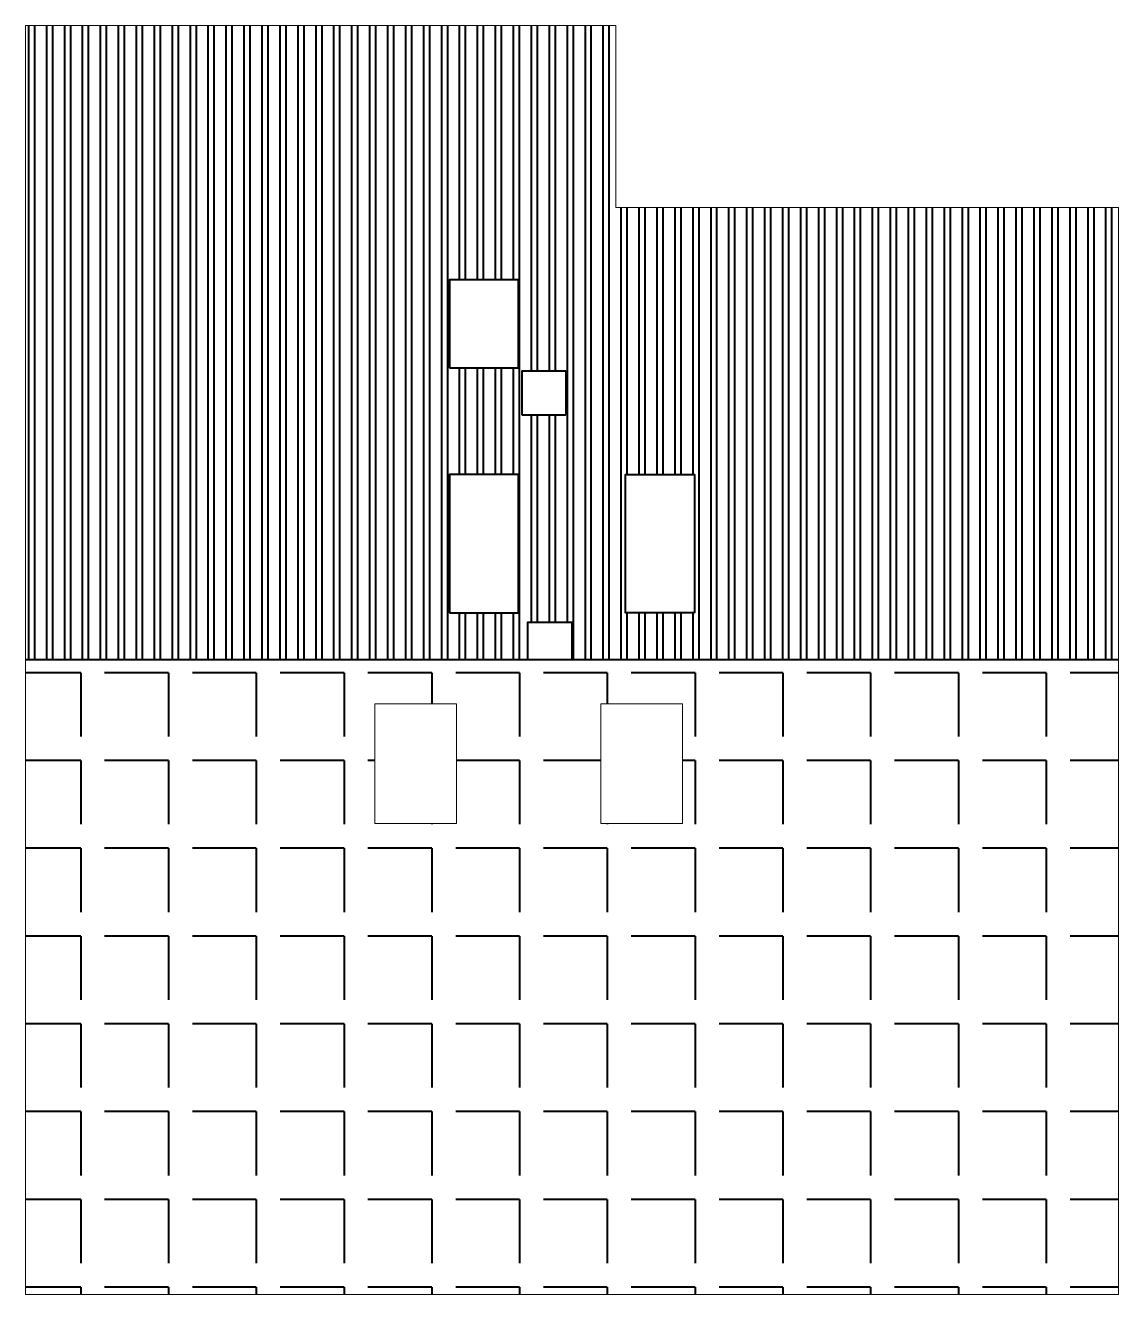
# Model space of a CAD drawing. Header units: millimetres. Extents: x 1551 to 1744, y 1536 to 1676.
# Drawn here: x 1551.34 to 1568.74, y 1566.15 to 1586.35 of the extents above; entities that cross this region are included whole.
import ezdxf

# ---------------------------------------------------------------- set-up
doc = ezdxf.new("R2010")
doc.units = ezdxf.units.MM
doc.layers.add('01_Gruesa', color=7, linetype='Continuous', lineweight=40)
doc.layers.add('03_Fina', color=7, linetype='Continuous', lineweight=9)

msp = doc.modelspace()

# ---------------------------------------------------------------- hatches: boundary and pattern name
at = {"layer": '01_Gruesa'}
h = msp.add_hatch(dxfattribs=at)
h.set_pattern_fill('ANSI32', color=256, scale=0.03, angle=225)
h.set_pattern_definition([(270, (3508.02168, 3132.30985), (0.28575, -3e-17), []), (270, (3507.92643, 3132.2146), (0.28575, -3e-17), [])])
h.paths.add_polyline_path([(1560.742, 1583.455), (1560.742, 1586.355), (1551.342, 1586.355), (1551.342, 1576.255), (1559.342, 1576.255), (1559.342, 1576.855), (1560.042, 1576.855), (1560.042, 1576.255), (1568.742, 1576.255), (1568.742, 1583.455)])
h.paths.add_polyline_path([(1561.992, 1579.205), (1561.992, 1577.005), (1560.892, 1577.005), (1560.892, 1579.205)], flags=16)
h.paths.add_polyline_path([(1559.942, 1580.155), (1559.242, 1580.155), (1559.242, 1580.855), (1559.942, 1580.855)], flags=16)
h.paths.add_polyline_path([(1559.192, 1580.905), (1558.092, 1580.905), (1558.092, 1582.305), (1559.192, 1582.305)], flags=16)
h.paths.add_polyline_path([(1559.192, 1579.205), (1559.192, 1577.005), (1558.092, 1577.005), (1558.092, 1579.205)], flags=16)
h = msp.add_hatch(dxfattribs=at)
h.set_pattern_fill('ANGLE', color=256, scale=0.2, angle=180)
h.set_pattern_definition([(180, (3508.0217, 3132.3099), (-2e-16, -1.397), [1.016, -0.381]), (270, (3508.0217, 3132.3099), (1.397, -3e-16), [1.016, -0.381])])
h.paths.add_polyline_path([(1568.742, 1566.155), (1568.742, 1576.255), (1560.042, 1576.255), (1559.342, 1576.255), (1551.342, 1576.255), (1551.342, 1566.155)])
h.paths.add_polyline_path([(1561.802, 1573.655), (1560.502, 1573.655), (1560.502, 1575.555), (1561.802, 1575.555)], flags=16)
h.paths.add_polyline_path([(1558.202, 1573.655), (1556.902, 1573.655), (1556.902, 1575.555), (1558.202, 1575.555)], flags=16)

# ---------------------------------------------------------------- linework, layer by layer
for p, q in [((1559.242, 1580.855), (1559.942, 1580.855)), ((1559.242, 1580.855), (1559.242, 1580.155)), ((1559.942, 1580.855), (1559.942, 1580.155)), ((1559.242, 1580.155), (1559.942, 1580.155)), ((1559.342, 1576.255), (1551.342, 1576.255)), ((1568.742, 1576.255), (1560.042, 1576.255))]:
    msp.add_line(p, q, dxfattribs=at)
for points in [[(1558.092, 1580.905), (1559.192, 1580.905), (1559.192, 1582.305), (1558.092, 1582.305)], [(1558.092, 1577.005), (1559.192, 1577.005), (1559.192, 1579.205), (1558.092, 1579.205)], [(1561.992, 1577.005), (1560.892, 1577.005), (1560.892, 1579.205), (1561.992, 1579.205)], [(1560.042, 1576.255), (1559.342, 1576.255), (1559.342, 1576.855), (1560.042, 1576.855)]]:
    msp.add_lwpolyline(points, close=True, dxfattribs=at)
at = {"layer": '03_Fina', "color": 252, "lineweight": 9, "true_color": 0x939598}
for p, q in [((1551.342, 1586.355), (1560.742, 1586.355)), ((1551.342, 1586.355), (1551.342, 1566.155)), ((1560.742, 1583.455), (1560.742, 1586.355)), ((1560.742, 1583.455), (1568.742, 1583.455)), ((1568.742, 1583.455), (1568.742, 1566.155)), ((1551.342, 1566.155), (1568.742, 1566.155))]:
    msp.add_line(p, q, dxfattribs=at)
for points in [[(1556.902, 1573.655), (1558.202, 1573.655), (1558.202, 1575.555), (1556.902, 1575.555)], [(1561.802, 1573.655), (1560.502, 1573.655), (1560.502, 1575.555), (1561.802, 1575.555)]]:
    msp.add_lwpolyline(points, close=True, dxfattribs=at)

doc.saveas('drawing.dxf')
